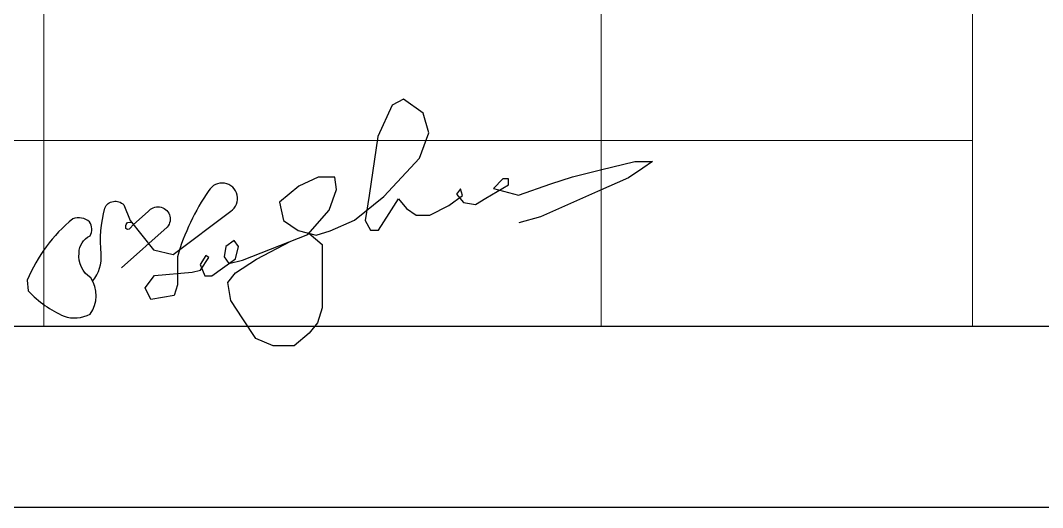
# Model space of a CAD drawing. Header units: millimetres. Extents: x 2591 to 2937, y 558 to 838.
# Drawn here: x 2804.74 to 2828.9, y 558.03 to 569.56 of the extents above; entities that cross this region are included whole.
import ezdxf

# ---------------------------------------------------------------- set-up
doc = ezdxf.new("R2010")
doc.units = ezdxf.units.MM

msp = doc.modelspace()

# ---------------------------------------------------------------- linework, layer by layer
at = {"color": 7, "linetype": 'Continuous', "lineweight": 15}
for p, q in [((2805.291, 610.622), (2805.291, 562.327)), ((2818.463, 610.622), (2818.463, 562.327)), ((2827.244, 610.622), (2827.244, 562.327))]:
    msp.add_line(p, q, dxfattribs=at)
at = {"linetype": 'Continuous', "lineweight": 15}
msp.add_line((2770.168, 566.718), (2827.244, 566.718), dxfattribs=at)
at = {"color": 0, "lineweight": 25, "ltscale": 15}
msp.add_line((2598.349, 562.327), (2932.614, 562.327), dxfattribs=at)
at = {"color": 0, "lineweight": 25}
msp.add_line((2936.911, 558.031), (2591.477, 558.031), dxfattribs=at)
at = {"color": 7, "linetype": 'Continuous', "lineweight": 15}
msp.add_lwpolyline([(2770.168, 562.327), (2932.614, 562.327), (2932.614, 610.622), (2770.168, 610.622)], close=True, dxfattribs=at)
at = {"lineweight": 30}
for points in [[(2807.332, 564.828), (2807.887, 564.13), (2808.353, 564.023), (2809.712, 565.046, 1.24964), (2809.192, 565.533, 0.079258), (2808.449, 563.969), (2808.449, 563.3), (2808.377, 563.049), (2807.821, 562.954), (2807.684, 563.235), (2807.905, 563.521), (2808.795, 563.599), (2808.997, 563.651), (2809.189, 563.95), (2809.12, 563.995), (2808.987, 563.787), (2809.095, 563.519), (2809.262, 563.519), (2809.823, 563.922), (2809.894, 564.207), (2809.789, 564.353), (2809.596, 564.214), (2809.553, 563.967), (2809.666, 563.81), (2809.991, 563.889), (2811.533, 564.498), (2812.037, 565.067), (2812.211, 565.559), (2812.173, 565.853), (2811.781, 565.853), (2811.317, 565.635), (2810.863, 565.259), (2810.961, 564.823), (2811.307, 564.59), (2811.727, 564.482), (2812.064, 564.579), (2812.636, 564.832), (2813.333, 565.397), (2814.169, 566.299), (2814.392, 566.9), (2814.26, 567.369), (2813.791, 567.699), (2813.526, 567.555), (2813.189, 566.81), (2812.979, 565.421), (2812.889, 564.827), (2813.015, 564.598), (2813.201, 564.598), (2813.454, 564.995), (2813.674, 565.341), (2813.863, 565.109), (2814.097, 564.952), (2814.416, 564.952), (2814.865, 565.183), (2815.189, 565.416), (2815.144, 565.574), (2815.05, 565.446), (2815.212, 565.25), (2815.494, 565.205), (2815.743, 565.356), (2816.278, 565.672), (2816.278, 565.811), (2816.142, 565.811), (2815.924, 565.585), (2816.511, 565.424), (2817.275, 565.696), (2817.792, 565.862), (2818.45, 566.024), (2819.263, 566.225), (2819.678, 566.225), (2819.448, 566.066), (2819.11, 565.832), (2818.378, 565.514), (2817.036, 564.913), (2816.523, 564.774)], [(2806.449, 563.394, 0.20271), (2806.645, 564.037, -0.083217), (2806.731, 565.118, -0.540975), (2807.182, 565.196), (2807.332, 564.828)], [(2807.409, 564.732), (2807.756, 565.035, -1.034501), (2808.209, 564.67), (2807.132, 563.702)], [(2806.128, 564.056, -0.300634), (2806.385, 564.461, 0.28025), (2806.373, 564.795, 0.268779), (2805.976, 564.867, 0.122192), (2804.902, 563.411), (2804.925, 563.157, 0.09999), (2805.77, 562.559, 0.200398), (2806.387, 562.608, 0.312914), (2806.405, 563.47, -0.293794), (2806.128, 564.056)], [(2807.409, 564.732), (2807.328, 564.636, -0.434294), (2807.234, 564.636, -0.160262), (2807.239, 564.73), (2807.269, 564.776), (2807.324, 564.785), (2807.372, 564.779)]]:
    msp.add_lwpolyline(points, format="xyb", dxfattribs=at)
msp.add_lwpolyline([(2811.558, 564.526), (2811.874, 564.257), (2811.874, 563.902), (2811.874, 563.4), (2811.874, 562.762), (2811.764, 562.407), (2811.568, 562.162), (2811.213, 561.856), (2810.71, 561.856), (2810.306, 562.034), (2810, 562.499), (2809.714, 562.933), (2809.638, 563.356), (2809.822, 563.589), (2810.318, 563.907), (2811.13, 564.339)], dxfattribs=at)

doc.saveas('drawing.dxf')
